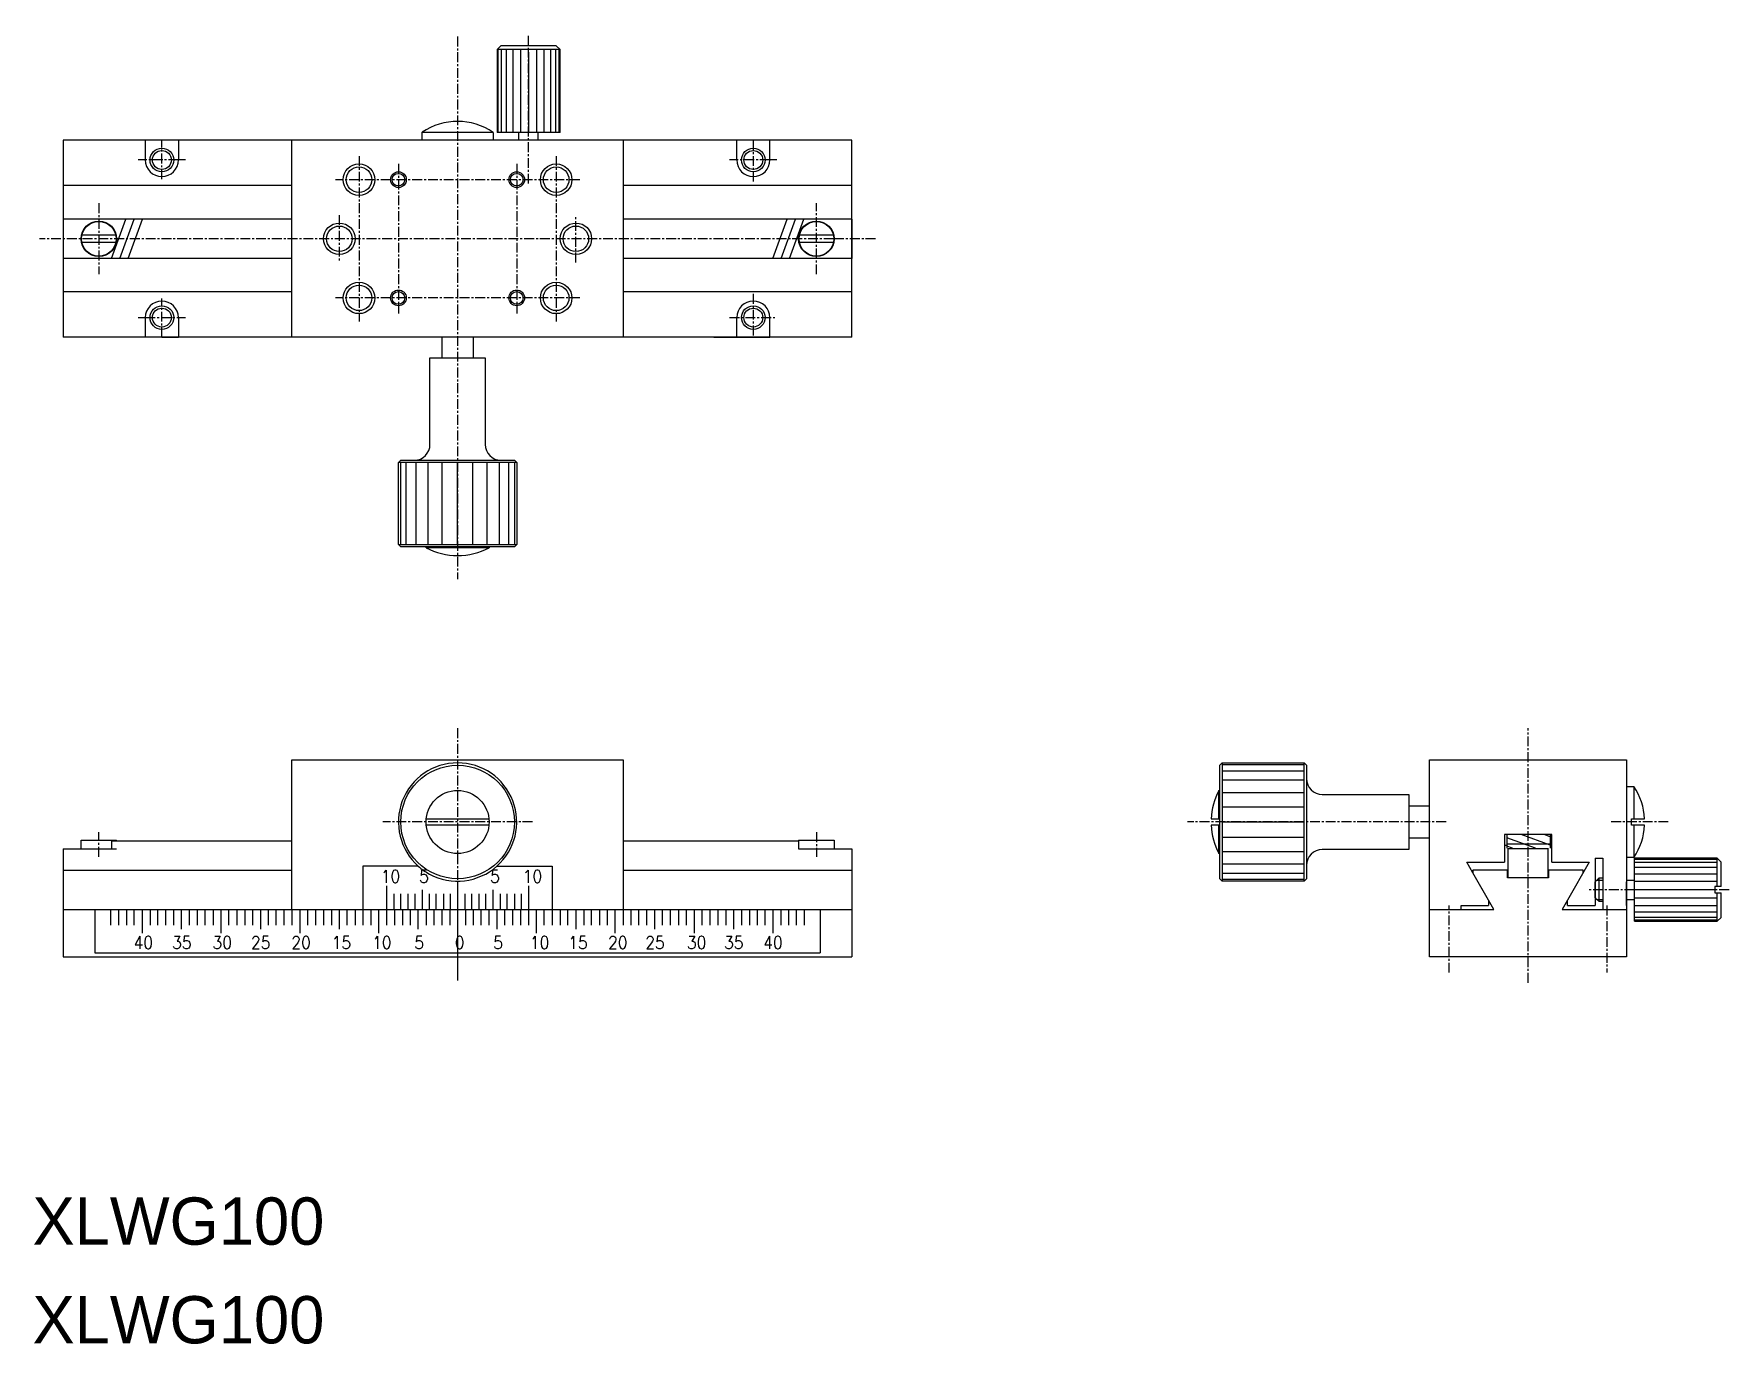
# Model space of a CAD drawing. Extents: x 1263 to 1478, y 422 to 588.
import ezdxf

# ---------------------------------------------------------------- set-up
doc = ezdxf.new("R2010")
doc.units = 0
doc.linetypes.add('CENTER', pattern=[2, 1.25, -0.25, 0.25, -0.25])
doc.layers.get('0').update_dxf_attribs({"linetype": 'CONTINUOUS'})
doc.layers.add('CENTER', color=1, linetype='CENTER')
doc.styles.add('CONVERTER_1', font='txt.shx', dxfattribs={"width": 0.9})

msp = doc.modelspace()

# ---------------------------------------------------------------- linework, layer by layer
at = {"color": 7, "linetype": 'CONTINUOUS'}
for p, q in [((1321.45, 586.47), (1321.95, 586.97)), ((1328.95, 586.97), (1321.95, 586.97)), ((1328.95, 586.97), (1329.45, 586.47)), ((1321.45, 586.47), (1321.45, 575.97)), ((1329.45, 575.97), (1329.45, 586.47)), ((1366.45, 574.97), (1266.45, 574.97)), ((1266.45, 574.97), (1266.45, 569.64)), ((1266.45, 574.97), (1266.45, 569.64)), ((1276.85, 574.97), (1276.85, 572.47)), ((1283.95, 574.97), (1276.85, 574.97)), ((1276.85, 574.97), (1276.85, 572.47)), ((1283.95, 574.97), (1276.85, 574.97)), ((1281.05, 574.97), (1278.95, 574.97)), ((1281.05, 574.97), (1278.95, 574.97)), ((1283.95, 574.97), (1278.95, 574.97)), ((1283.95, 574.97), (1278.95, 574.97)), ((1281.05, 574.97), (1281.05, 572.47)), ((1281.05, 574.97), (1281.05, 572.47)), ((1295.45, 569.22), (1295.45, 574.97)), ((1337.45, 574.97), (1295.45, 574.97)), ((1311.95, 575.98), (1320.97, 575.98)), ((1311.95, 574.97), (1311.95, 575.98)), ((1320.97, 575.97), (1320.97, 574.97)), ((1324.22, 575.97), (1321.45, 575.97)), ((1326.95, 574.97), (1323.95, 574.97)), ((1325.45, 575.97), (1324.22, 575.97)), ((1324.22, 574.97), (1324.22, 575.97)), ((1326.67, 575.97), (1325.45, 575.97)), ((1326.67, 574.97), (1326.67, 575.97)), ((1329.45, 575.97), (1326.67, 575.97)), ((1337.45, 574.97), (1337.45, 569.22)), ((1356.05, 574.97), (1348.95, 574.97)), ((1353.95, 574.97), (1348.95, 574.97)), ((1353.95, 574.97), (1348.95, 574.97)), ((1356.05, 574.97), (1348.95, 574.97)), ((1351.85, 572.47), (1351.85, 574.97)), ((1351.85, 572.47), (1351.85, 574.97)), ((1353.95, 574.97), (1351.85, 574.97)), ((1353.95, 574.97), (1351.85, 574.97)), ((1356.05, 572.47), (1356.05, 574.97)), ((1356.05, 572.47), (1356.05, 574.97)), ((1366.45, 569.64), (1366.45, 574.97)), ((1266.45, 569.64), (1266.45, 569.22)), ((1266.45, 569.64), (1266.45, 555.29)), ((1266.45, 569.64), (1266.45, 555.29)), ((1266.45, 569.22), (1266.45, 555.72)), ((1295.45, 569.22), (1266.45, 569.22)), ((1295.45, 555.72), (1295.45, 569.22)), ((1337.45, 569.22), (1337.45, 555.72)), ((1366.45, 569.22), (1337.45, 569.22)), ((1366.45, 569.22), (1366.45, 569.64)), ((1366.45, 555.72), (1366.45, 569.22)), ((1295.45, 564.97), (1266.45, 564.97)), ((1366.45, 564.97), (1337.45, 564.97)), ((1366.45, 564.97), (1366.45, 559.97)), ((1273.15, 562.92), (1268.74, 562.92)), ((1273.1, 562.92), (1268.8, 562.92)), ((1273.1, 562.02), (1268.8, 562.02)), ((1364.15, 562.92), (1359.75, 562.92)), ((1364.1, 562.92), (1359.8, 562.92)), ((1364.1, 562.02), (1359.8, 562.02)), ((1295.45, 559.97), (1266.45, 559.97)), ((1366.45, 559.97), (1337.45, 559.97)), ((1266.45, 555.72), (1266.45, 555.29)), ((1295.45, 555.72), (1266.45, 555.72)), ((1266.45, 555.29), (1266.45, 549.97)), ((1266.45, 555.29), (1266.45, 549.97)), ((1295.45, 549.97), (1295.45, 555.72)), ((1337.45, 555.72), (1337.45, 549.97)), ((1366.45, 555.72), (1337.45, 555.72)), ((1366.45, 549.97), (1366.45, 555.72)), ((1366.45, 549.97), (1366.45, 554.37)), ((1276.85, 552.47), (1276.85, 549.97)), ((1276.85, 552.47), (1276.85, 549.97)), ((1281.05, 552.47), (1281.05, 549.97)), ((1281.05, 552.47), (1281.05, 549.97)), ((1351.85, 549.97), (1351.85, 552.47)), ((1356.05, 549.97), (1356.05, 552.47)), ((1366.45, 549.97), (1266.45, 549.97)), ((1278.95, 549.97), (1281.05, 549.97)), ((1278.95, 549.97), (1281.05, 549.97)), ((1314.45, 549.97), (1314.45, 547.37)), ((1318.45, 547.37), (1318.45, 549.97)), ((1348.95, 549.97), (1353.95, 549.97)), ((1348.95, 549.97), (1353.95, 549.97)), ((1348.95, 549.97), (1353.95, 549.97)), ((1348.95, 549.97), (1353.95, 549.97)), ((1351.85, 549.97), (1356.05, 549.97)), ((1351.85, 549.97), (1353.95, 549.97)), ((1351.85, 549.97), (1353.95, 549.97)), ((1312.95, 536.37), (1312.95, 547.37)), ((1312.95, 547.37), (1319.95, 547.37)), ((1319.95, 547.37), (1319.95, 536.37)), ((1309.25, 534.37), (1308.95, 534.07)), ((1308.95, 523.67), (1308.95, 534.07)), ((1309.25, 534.37), (1323.65, 534.37)), ((1323.95, 534.07), (1323.65, 534.37)), ((1323.95, 534.07), (1323.95, 523.67)), ((1308.95, 523.67), (1309.25, 523.37)), ((1323.65, 523.37), (1309.25, 523.37)), ((1312.45, 523.27), (1312.45, 523.37)), ((1320.45, 523.27), (1312.45, 523.27)), ((1320.45, 523.37), (1320.45, 523.27)), ((1323.95, 523.67), (1323.65, 523.37)), ((1295.45, 477.37), (1295.45, 496.37)), ((1295.45, 496.37), (1337.45, 496.37)), ((1337.45, 496.37), (1337.45, 477.37)), ((1413.4, 495.97), (1413.1, 495.67)), ((1413.1, 481.27), (1413.1, 495.67)), ((1413.4, 495.97), (1423.8, 495.97)), ((1423.8, 495.97), (1424.1, 495.67)), ((1424.1, 495.67), (1424.1, 481.27)), ((1439.7, 496.37), (1464.7, 496.37)), ((1439.7, 471.37), (1439.7, 496.37)), ((1464.7, 496.37), (1464.7, 477.37)), ((1413, 492.47), (1413.1, 492.47)), ((1413, 488.87), (1413, 492.47)), ((1464.7, 492.97), (1465.61, 492.97)), ((1465.61, 492.97), (1465.61, 488.87)), ((1426.1, 491.97), (1437.1, 491.97)), ((1437.1, 491.97), (1437.1, 486.17)), ((1437.1, 490.77), (1437.1, 484.97)), ((1439.7, 490.47), (1437.1, 490.47)), ((1312.47, 488.87), (1320.43, 488.87)), ((1320.43, 488.07), (1312.47, 488.07)), ((1412.01, 488.87), (1413.1, 488.87)), ((1413.1, 488.07), (1412.01, 488.07)), ((1413, 484.47), (1413, 488.07)), ((1465.3, 488.07), (1465.3, 488.87)), ((1465.3, 488.87), (1466.99, 488.87)), ((1466.99, 488.07), (1465.3, 488.07)), ((1465.61, 488.07), (1465.61, 483.97)), ((1268.7, 485.07), (1268.7, 486.17)), ((1268.7, 486.17), (1273.2, 486.17)), ((1272.54, 486.07), (1295.45, 486.07)), ((1272.54, 486.07), (1272.54, 485.07)), ((1273.2, 486.07), (1273.2, 486.17)), ((1337.45, 486.07), (1359.7, 486.07)), ((1359.7, 486.17), (1359.7, 485.07)), ((1359.7, 486.17), (1364.2, 486.17)), ((1364.2, 486.17), (1364.2, 485.07)), ((1437.1, 486.47), (1439.7, 486.47)), ((1455.2, 486.87), (1449.2, 486.87)), ((1449.2, 486.87), (1449.2, 483.37)), ((1449.5, 486.87), (1449.5, 485.15)), ((1455, 486.87), (1455, 485.15)), ((1455.2, 483.37), (1455.2, 486.87)), ((1266.45, 485.07), (1272.54, 485.07)), ((1266.45, 485.07), (1266.45, 471.37)), ((1268.7, 485.07), (1273.2, 485.07)), ((1359.7, 485.07), (1366.45, 485.07)), ((1366.45, 485.07), (1366.45, 471.37)), ((1413.1, 484.47), (1413, 484.47)), ((1437.1, 484.97), (1426.1, 484.97)), ((1449.5, 485.47), (1449.2, 485.47)), ((1455, 485.65), (1449.5, 485.65)), ((1449.7, 482.37), (1449.7, 485.15)), ((1454.7, 485.07), (1449.7, 485.07)), ((1454.7, 485.15), (1454.7, 482.37)), ((1455.2, 485.47), (1455, 485.47)), ((1460.7, 483.87), (1461.7, 483.87)), ((1460.7, 483.87), (1460.7, 479.87)), ((1461.7, 483.87), (1461.7, 481.37)), ((1465.61, 483.97), (1464.7, 483.97)), ((1465.7, 483.6), (1465.7, 483.87)), ((1465.87, 483.87), (1465.7, 483.87)), ((1476.2, 483.87), (1465.87, 483.87)), ((1476.2, 483.87), (1476.7, 483.37)), ((1266.45, 482.37), (1295.45, 482.37)), ((1311.46, 482.87), (1304.45, 482.87)), ((1304.45, 482.87), (1304.45, 477.37)), ((1321.44, 482.87), (1328.45, 482.87)), ((1328.45, 482.87), (1328.45, 477.37)), ((1337.45, 482.37), (1366.45, 482.37)), ((1445.2, 482.03), (1444.42, 483.37)), ((1445.2, 482.03), (1444.42, 483.37)), ((1444.42, 483.37), (1449.2, 483.37)), ((1445.2, 482.03), (1445.2, 482.37)), ((1445.2, 482.37), (1445.2, 482.03)), ((1445.2, 482.37), (1445.2, 482.03)), ((1449.2, 482.37), (1445.2, 482.37)), ((1447.2, 478.56), (1445.2, 482.03)), ((1447.88, 477.37), (1445.2, 482.03)), ((1449.6, 482.37), (1449.2, 482.37)), ((1449.6, 481.37), (1449.6, 482.37)), ((1449.7, 481.37), (1449.7, 482.37)), ((1454.7, 482.37), (1454.7, 481.37)), ((1455.2, 482.37), (1454.8, 482.37)), ((1454.8, 482.37), (1454.8, 481.37)), ((1455.2, 483.37), (1459.97, 483.37)), ((1459.2, 482.37), (1455.2, 482.37)), ((1459.97, 483.37), (1457.2, 478.56)), ((1459.2, 482.03), (1459.2, 482.37)), ((1465.7, 481.1), (1465.7, 483.6)), ((1476.7, 480.27), (1476.7, 483.37)), ((1413.4, 480.97), (1413.1, 481.27)), ((1423.8, 480.97), (1413.4, 480.97)), ((1423.8, 480.97), (1424.1, 481.27)), ((1454.8, 481.37), (1449.6, 481.37)), ((1460.7, 480.87), (1460.92, 481.1)), ((1460.7, 478.87), (1460.7, 480.87)), ((1460.7, 479.87), (1460.7, 477.87)), ((1460.92, 481.1), (1461.2, 481.37)), ((1461.2, 478.37), (1461.2, 481.37)), ((1461.2, 481.37), (1461.7, 481.37)), ((1461.7, 481.37), (1461.7, 481.1)), ((1461.7, 481.1), (1461.7, 479.87)), ((1461.7, 480.37), (1461.7, 477.37)), ((1464.7, 481.1), (1465.7, 481.1)), ((1464.7, 477.87), (1464.7, 480.87)), ((1465.7, 479.87), (1465.7, 481.1)), ((1465.7, 478.65), (1465.7, 479.87)), ((1475.9, 480.27), (1475.9, 479.87)), ((1476.7, 480.27), (1475.9, 480.27)), ((1475.9, 479.87), (1475.9, 479.47)), ((1475.9, 479.47), (1476.7, 479.47)), ((1476.7, 476.37), (1476.7, 479.47)), ((1266.45, 477.37), (1366.45, 477.37)), ((1270.45, 477.37), (1270.45, 471.87)), ((1362.45, 477.37), (1362.45, 471.87)), ((1439.7, 477.37), (1443.7, 477.37)), ((1443.7, 477.87), (1447.2, 477.87)), ((1443.7, 477.37), (1443.7, 477.87)), ((1443.7, 477.37), (1447.88, 477.37)), ((1447.88, 477.37), (1447.2, 478.56)), ((1447.2, 478.56), (1447.2, 477.87)), ((1447.2, 478.56), (1447.2, 477.87)), ((1457.2, 478.56), (1456.51, 477.37)), ((1456.51, 477.37), (1457.2, 477.37)), ((1457.2, 477.87), (1457.2, 478.56)), ((1457.2, 477.87), (1460.7, 477.87)), ((1457.2, 477.37), (1461.7, 477.37)), ((1460.92, 478.65), (1460.7, 478.87)), ((1461.2, 478.37), (1460.92, 478.65)), ((1461.7, 478.37), (1461.2, 478.37)), ((1461.7, 478.65), (1461.7, 478.37)), ((1461.7, 477.37), (1464.7, 477.37)), ((1464.7, 478.65), (1465.7, 478.65)), ((1464.7, 477.37), (1464.7, 471.37)), ((1465.7, 475.87), (1465.7, 478.65)), ((1465.7, 475.87), (1476.2, 475.87)), ((1476.7, 476.37), (1476.2, 475.87)), ((1266.45, 471.37), (1366.45, 471.37)), ((1270.45, 471.87), (1362.45, 471.87)), ((1464.7, 471.37), (1439.7, 471.37))]:
    msp.add_line(p, q, dxfattribs=at)
at = {"color": 3, "linetype": 'CONTINUOUS'}
for p, q in [((1329.45, 586.47), (1321.45, 586.47)), ((1321.58, 575.97), (1321.58, 586.47)), ((1321.98, 586.47), (1321.98, 575.97)), ((1322.62, 586.47), (1322.62, 575.97)), ((1323.45, 586.47), (1323.45, 575.97)), ((1324.41, 586.47), (1324.41, 575.97)), ((1325.45, 586.17), (1325.45, 575.97)), ((1326.48, 575.97), (1326.48, 586.47)), ((1327.45, 575.97), (1327.45, 586.47)), ((1328.28, 575.97), (1328.28, 586.47)), ((1328.91, 575.97), (1328.91, 586.47)), ((1329.31, 586.47), (1329.31, 575.97)), ((1272.54, 559.97), (1274.36, 564.97)), ((1273.6, 559.97), (1275.42, 564.97)), ((1274.67, 559.97), (1276.49, 564.97)), ((1356.41, 559.97), (1358.23, 564.97)), ((1357.47, 559.97), (1359.29, 564.97)), ((1358.54, 559.97), (1360.36, 564.97)), ((1323.95, 534.07), (1308.95, 534.07)), ((1309.2, 534.07), (1309.2, 523.67)), ((1309.95, 523.67), (1309.95, 534.07)), ((1311.15, 534.07), (1311.15, 523.67)), ((1312.7, 523.67), (1312.7, 534.07)), ((1314.51, 523.67), (1314.51, 534.07)), ((1316.45, 523.67), (1316.45, 534.07)), ((1318.39, 523.67), (1318.39, 534.07)), ((1320.2, 523.67), (1320.2, 534.07)), ((1321.75, 523.67), (1321.75, 534.07)), ((1322.94, 523.67), (1322.94, 534.07)), ((1323.69, 523.67), (1323.69, 534.07)), ((1308.95, 523.67), (1323.95, 523.67)), ((1413.4, 495.97), (1413.4, 480.97)), ((1423.8, 495.72), (1413.4, 495.72)), ((1413.4, 494.97), (1423.8, 494.97)), ((1423.8, 480.97), (1423.8, 495.97)), ((1423.8, 493.78), (1413.4, 493.78)), ((1413.4, 492.22), (1423.8, 492.22)), ((1413.4, 490.41), (1423.8, 490.41)), ((1413.4, 488.47), (1423.8, 488.47)), ((1413.4, 486.53), (1423.8, 486.53)), ((1453.15, 485.15), (1449.5, 486.48)), ((1455, 485.54), (1451.33, 486.87)), ((1455, 486.6), (1454.26, 486.87)), ((1413.4, 484.72), (1423.8, 484.72)), ((1450.23, 485.15), (1449.5, 485.41)), ((1465.7, 483.74), (1476.2, 483.74)), ((1476.2, 480.27), (1476.2, 483.87)), ((1413.4, 483.17), (1423.8, 483.17)), ((1413.4, 481.98), (1423.8, 481.98)), ((1476.2, 483.34), (1465.7, 483.34)), ((1476.2, 482.7), (1465.7, 482.7)), ((1476.2, 481.87), (1465.7, 481.87)), ((1307.45, 480.37), (1307.45, 475.37)), ((1311.95, 479.87), (1311.95, 477.37)), ((1316.45, 480.97), (1316.45, 468.37)), ((1316.45, 480.97), (1316.45, 474.87)), ((1320.95, 477.37), (1320.95, 479.87)), ((1325.45, 480.37), (1325.45, 475.37)), ((1413.4, 481.23), (1423.8, 481.23)), ((1460.92, 481.1), (1461.7, 481.1)), ((1476.2, 480.91), (1465.7, 480.91)), ((1475.9, 479.87), (1465.7, 479.87)), ((1476.2, 475.87), (1476.2, 479.47)), ((1272.45, 477.37), (1272.45, 475.37)), ((1272.45, 477.37), (1272.45, 475.37)), ((1273.45, 477.37), (1273.45, 475.37)), ((1273.45, 477.37), (1273.45, 475.37)), ((1274.45, 477.37), (1274.45, 475.37)), ((1274.45, 477.37), (1274.45, 475.37)), ((1275.45, 475.37), (1275.45, 477.37)), ((1275.45, 475.37), (1275.45, 477.37)), ((1276.45, 477.37), (1276.45, 474.37)), ((1277.45, 477.37), (1277.45, 475.37)), ((1278.45, 475.37), (1278.45, 477.37)), ((1279.45, 475.37), (1279.45, 477.37)), ((1280.45, 475.37), (1280.45, 477.37)), ((1281.45, 474.87), (1281.45, 477.37)), ((1282.45, 475.37), (1282.45, 477.37)), ((1283.45, 475.37), (1283.45, 477.37)), ((1284.45, 475.37), (1284.45, 477.37)), ((1285.45, 477.37), (1285.45, 475.37)), ((1286.45, 474.37), (1286.45, 477.37)), ((1287.45, 475.37), (1287.45, 477.37)), ((1288.45, 477.37), (1288.45, 475.37)), ((1289.45, 477.37), (1289.45, 475.37)), ((1290.45, 477.37), (1290.45, 475.37)), ((1291.45, 477.37), (1291.45, 474.87)), ((1292.45, 475.37), (1292.45, 477.37)), ((1293.45, 475.37), (1293.45, 477.37)), ((1294.45, 475.37), (1294.45, 477.37)), ((1295.45, 477.37), (1295.45, 475.37)), ((1296.45, 477.37), (1296.45, 474.37)), ((1297.45, 475.37), (1297.45, 477.37)), ((1298.45, 477.37), (1298.45, 475.37)), ((1299.45, 477.37), (1299.45, 475.37)), ((1300.45, 477.37), (1300.45, 475.37)), ((1300.45, 477.37), (1300.45, 475.37)), ((1301.45, 477.37), (1301.45, 474.87)), ((1302.45, 475.37), (1302.45, 477.37)), ((1302.45, 475.37), (1302.45, 477.37)), ((1303.45, 477.37), (1303.45, 475.37)), ((1303.45, 477.37), (1303.45, 475.37)), ((1304.45, 477.37), (1304.45, 475.37)), ((1304.45, 477.37), (1304.45, 475.37)), ((1305.45, 477.37), (1305.45, 475.37)), ((1305.45, 477.37), (1305.45, 475.37)), ((1306.45, 474.37), (1306.45, 477.37)), ((1307.45, 477.37), (1307.45, 475.37)), ((1308.35, 479.37), (1308.35, 477.37)), ((1308.35, 479.37), (1308.35, 477.37)), ((1308.45, 477.37), (1308.45, 475.37)), ((1308.45, 477.37), (1308.45, 475.37)), ((1309.25, 477.37), (1309.25, 479.37)), ((1309.45, 477.37), (1309.45, 475.37)), ((1309.45, 477.37), (1309.45, 475.37)), ((1310.15, 479.37), (1310.15, 477.37)), ((1310.45, 477.37), (1310.45, 475.37)), ((1310.45, 477.37), (1310.45, 475.37)), ((1311.05, 477.37), (1311.05, 479.37)), ((1311.45, 474.87), (1311.45, 477.37)), ((1311.45, 474.87), (1311.45, 477.37)), ((1312.45, 477.37), (1312.45, 475.37)), ((1312.45, 477.37), (1312.45, 475.37)), ((1312.85, 479.37), (1312.85, 477.37)), ((1313.45, 477.37), (1313.45, 475.37)), ((1313.45, 477.37), (1313.45, 475.37)), ((1313.75, 477.37), (1313.75, 479.37)), ((1314.45, 477.37), (1314.45, 475.37)), ((1314.45, 477.37), (1314.45, 475.37)), ((1314.65, 479.37), (1314.65, 477.37)), ((1315.45, 477.37), (1315.45, 475.37)), ((1315.45, 477.37), (1315.45, 475.37)), ((1315.55, 477.37), (1315.55, 479.37)), ((1317.35, 479.37), (1317.35, 477.37)), ((1317.45, 477.37), (1317.45, 475.37)), ((1317.45, 477.37), (1317.45, 475.37)), ((1318.25, 477.37), (1318.25, 479.37)), ((1318.45, 475.37), (1318.45, 477.37)), ((1318.45, 475.37), (1318.45, 477.37)), ((1319.15, 479.37), (1319.15, 477.37)), ((1319.45, 475.37), (1319.45, 477.37)), ((1319.45, 475.37), (1319.45, 477.37)), ((1320.05, 477.37), (1320.05, 479.37)), ((1320.45, 475.37), (1320.45, 477.37)), ((1320.45, 475.37), (1320.45, 477.37)), ((1321.45, 474.87), (1321.45, 477.37)), ((1321.45, 474.87), (1321.45, 477.37)), ((1321.85, 479.37), (1321.85, 477.37)), ((1322.45, 475.37), (1322.45, 477.37)), ((1322.45, 475.37), (1322.45, 477.37)), ((1322.75, 477.37), (1322.75, 479.37)), ((1323.45, 475.37), (1323.45, 477.37)), ((1323.45, 475.37), (1323.45, 477.37)), ((1323.65, 479.37), (1323.65, 477.37)), ((1324.45, 475.37), (1324.45, 477.37)), ((1324.45, 475.37), (1324.45, 477.37)), ((1324.55, 477.37), (1324.55, 479.37)), ((1325.45, 477.37), (1325.45, 475.37)), ((1326.45, 474.37), (1326.45, 477.37)), ((1326.45, 474.87), (1326.45, 477.37)), ((1327.45, 475.37), (1327.45, 477.37)), ((1327.45, 475.37), (1327.45, 477.37)), ((1328.45, 477.37), (1328.45, 475.37)), ((1328.45, 477.37), (1328.45, 475.37)), ((1329.45, 477.37), (1329.45, 475.37)), ((1329.45, 477.37), (1329.45, 475.37)), ((1330.45, 475.37), (1330.45, 477.37)), ((1330.45, 475.37), (1330.45, 477.37)), ((1331.45, 477.37), (1331.45, 474.87)), ((1332.45, 477.37), (1332.45, 475.37)), ((1332.45, 477.37), (1332.45, 475.37)), ((1333.45, 475.37), (1333.45, 477.37)), ((1334.45, 477.37), (1334.45, 475.37)), ((1335.45, 475.37), (1335.45, 477.37)), ((1336.45, 474.37), (1336.45, 477.37)), ((1337.45, 477.37), (1337.45, 475.37)), ((1338.45, 475.37), (1338.45, 477.37)), ((1339.45, 475.37), (1339.45, 477.37)), ((1340.45, 475.37), (1340.45, 477.37)), ((1341.45, 474.87), (1341.45, 477.37)), ((1342.45, 475.37), (1342.45, 477.37)), ((1343.45, 475.37), (1343.45, 477.37)), ((1344.45, 477.37), (1344.45, 475.37)), ((1345.45, 477.37), (1345.45, 475.37)), ((1346.45, 477.37), (1346.45, 474.37)), ((1347.45, 475.37), (1347.45, 477.37)), ((1348.45, 477.37), (1348.45, 475.37)), ((1349.45, 477.37), (1349.45, 475.37)), ((1350.45, 477.37), (1350.45, 475.37)), ((1351.45, 477.37), (1351.45, 474.87)), ((1352.45, 477.37), (1352.45, 475.37)), ((1353.45, 477.37), (1353.45, 475.37)), ((1354.45, 477.37), (1354.45, 475.37)), ((1355.45, 475.37), (1355.45, 477.37)), ((1356.45, 474.37), (1356.45, 477.37)), ((1357.45, 477.37), (1357.45, 475.37)), ((1358.45, 475.37), (1358.45, 477.37)), ((1359.45, 475.37), (1359.45, 477.37)), ((1360.45, 475.37), (1360.45, 477.37)), ((1460.92, 478.65), (1461.7, 478.65)), ((1465.7, 478.84), (1476.2, 478.84)), ((1465.7, 477.87), (1476.2, 477.87)), ((1465.7, 477.05), (1476.2, 477.05)), ((1465.7, 476.41), (1476.2, 476.41)), ((1476.2, 476.01), (1465.7, 476.01))]:
    msp.add_line(p, q, dxfattribs=at)
for centre, radius in [((1278.95, 572.47), 1.5), ((1278.95, 572.47), 1.5), ((1303.95, 569.97), 2), ((1328.95, 569.97), 2), ((1353.95, 572.47), 1.5), ((1353.95, 572.47), 1.5), ((1308.95, 569.97), 1), ((1323.95, 569.97), 1), ((1301.45, 562.47), 2), ((1331.45, 562.47), 2), ((1331.45, 562.47), 2), ((1331.45, 562.47), 2), ((1303.95, 554.97), 2), ((1328.95, 554.97), 2), ((1308.95, 554.97), 1), ((1323.95, 554.97), 1), ((1278.95, 552.47), 1.5), ((1278.95, 552.47), 1.5), ((1353.95, 552.47), 1.5), ((1316.45, 488.47), 7.2), ((1316.45, 488.47), 4)]:
    msp.add_circle(centre, radius, dxfattribs=at)
at = {"color": 7, "linetype": 'CONTINUOUS'}
for centre, radius in [((1278.95, 572.47), 1.2), ((1278.95, 572.47), 1.2), ((1353.95, 572.47), 1.2), ((1353.95, 572.47), 1.2), ((1303.95, 569.97), 1.62), ((1308.95, 569.97), 0.8), ((1323.95, 569.97), 0.8), ((1328.95, 569.97), 1.62), ((1270.95, 562.47), 2.25), ((1270.95, 562.47), 2.2), ((1301.45, 562.47), 1.62), ((1331.45, 562.47), 1.62), ((1331.45, 562.47), 1.62), ((1331.45, 562.47), 1.62), ((1361.95, 562.47), 2.25), ((1361.95, 562.47), 2.2), ((1303.95, 554.97), 1.62), ((1308.95, 554.97), 0.8), ((1323.95, 554.97), 0.8), ((1328.95, 554.97), 1.62), ((1278.95, 552.47), 1.2), ((1278.95, 552.47), 1.2), ((1353.95, 552.47), 1.2)]:
    msp.add_circle(centre, radius, dxfattribs=at)
for centre, radius, start, end in [((1316.45, 569.37), 8, 55.5885, 124.2289), ((1278.95, 572.47), 2.1, 180, 0), ((1353.95, 572.47), 2.1, 180, 0), ((1278.95, 552.47), 2.1, 0, 180), ((1353.95, 552.47), 2.1, 0, 180), ((1310.95, 536.37), 2, 270, 0), ((1321.95, 536.37), 2, 180, 270), ((1316.45, 530.77), 8.5, 241.9275, 298.0725), ((1316.45, 488.47), 7.5, 311.6975, 228.3025), ((1420.5, 488.47), 8.5, 151.9275, 177.3027), ((1426.1, 493.97), 2, 180, 270), ((1459, 488.47), 8, 2.866, 34.2289), ((1420.5, 488.47), 8.5, 182.6973, 208.0725), ((1459, 488.47), 8, 325.7711, 357.134), ((1426.1, 482.97), 2, 90, 180), ((1316.45, 488.47), 7.5, 228.3025, 241.6424), ((1316.45, 488.47), 7.5, 241.6424, 311.6975)]:
    msp.add_arc(centre, radius, start, end, dxfattribs=at)
at = {"layer": 'CENTER', "color": 1, "linetype": 'CENTER'}
for p, q in [((1316.45, 588.13), (1316.45, 519.27)), ((1325.45, 586.97), (1325.45, 588.47)), ((1325.45, 569.47), (1325.45, 586.97)), ((1278.95, 570.04), (1278.95, 574.97)), ((1353.95, 574.97), (1353.95, 569.47)), ((1276.85, 572.47), (1275.95, 572.47)), ((1276.85, 572.47), (1275.95, 572.47)), ((1281.05, 572.47), (1276.85, 572.47)), ((1281.05, 572.47), (1276.85, 572.47)), ((1277.75, 572.47), (1277.45, 572.47)), ((1277.75, 572.47), (1277.45, 572.47)), ((1281.95, 572.47), (1281.05, 572.47)), ((1281.95, 572.47), (1281.05, 572.47)), ((1303.95, 572.97), (1303.95, 551.97)), ((1308.95, 571.97), (1308.95, 552.97)), ((1323.95, 571.97), (1323.95, 552.97)), ((1328.95, 572.97), (1328.95, 551.97)), ((1351.85, 572.47), (1350.95, 572.47)), ((1351.85, 572.47), (1350.95, 572.47)), ((1356.05, 572.47), (1351.85, 572.47)), ((1356.05, 572.47), (1351.85, 572.47)), ((1355.45, 572.47), (1355.15, 572.47)), ((1355.45, 572.47), (1355.15, 572.47)), ((1356.95, 572.47), (1356.05, 572.47)), ((1356.95, 572.47), (1356.05, 572.47)), ((1331.95, 569.97), (1300.95, 569.97)), ((1308.95, 569.17), (1308.95, 568.97)), ((1323.95, 569.17), (1323.95, 568.97)), ((1270.95, 566.97), (1270.95, 557.97)), ((1301.45, 565.47), (1301.45, 559.47)), ((1331.45, 559.47), (1331.45, 565.47)), ((1331.45, 559.47), (1331.45, 565.47)), ((1331.45, 559.47), (1331.45, 565.47)), ((1361.95, 557.97), (1361.95, 566.97)), ((1361.95, 557.97), (1361.95, 566.97)), ((1361.95, 557.97), (1361.95, 566.97)), ((1364.15, 562.47), (1263.45, 562.47)), ((1369.45, 562.47), (1364.2, 562.47)), ((1278.95, 549.97), (1278.95, 554.89)), ((1331.95, 554.97), (1300.95, 554.97)), ((1353.95, 555.47), (1353.95, 549.97)), ((1308.95, 554.17), (1308.95, 553.97)), ((1323.95, 554.17), (1323.95, 553.97)), ((1275.95, 552.47), (1276.85, 552.47)), ((1275.95, 552.47), (1276.85, 552.47)), ((1276.85, 552.47), (1281.05, 552.47)), ((1276.85, 552.47), (1281.05, 552.47)), ((1277.45, 552.47), (1277.75, 552.47)), ((1277.45, 552.47), (1277.75, 552.47)), ((1281.05, 552.47), (1281.95, 552.47)), ((1281.05, 552.47), (1281.95, 552.47)), ((1350.95, 552.47), (1356.95, 552.47)), ((1355.15, 552.47), (1355.45, 552.47)), ((1316.45, 500.37), (1316.45, 471.37)), ((1452.2, 468.07), (1452.2, 500.37)), ((1325.95, 488.47), (1306.95, 488.47)), ((1441.8, 488.47), (1409, 488.47)), ((1469.99, 488.47), (1462.6, 488.47)), ((1270.95, 484.07), (1270.95, 487.17)), ((1361.95, 487.17), (1361.95, 484.07)), ((1477.7, 479.87), (1459.7, 479.87)), ((1442.2, 469.37), (1442.2, 477.87)), ((1462.2, 477.87), (1462.2, 469.37))]:
    msp.add_line(p, q, dxfattribs=at)

# ---------------------------------------------------------------- texts
at = {"color": 3, "linetype": 'CONTINUOUS', "style": 'CONVERTER_1', "width": 0.9}
for s, p in [('10', (1306.71, 480.77)), ('5', (1311.57, 480.77)), ('5', (1320.57, 480.77)), ('10', (1324.71, 480.77)), ('40', (1275.37, 472.37)), ('35', (1280.25, 472.37)), ('30', (1285.37, 472.37)), ('25', (1290.25, 472.37)), ('20', (1295.37, 472.37)), ('15', (1300.49, 472.37)), ('10', (1305.61, 472.37)), ('5', (1310.97, 472.37)), ('0', (1316.09, 472.37)), ('5', (1320.97, 472.37)), ('10', (1325.61, 472.37)), ('15', (1330.49, 472.37)), ('20', (1335.53, 472.37)), ('25', (1340.25, 472.37)), ('30', (1345.53, 472.37)), ('35', (1350.25, 472.37)), ('40', (1355.21, 472.37))]:
    msp.add_text(s, height=1.6, dxfattribs=at).set_placement(p)
at = {"color": 7, "linetype": 'CONTINUOUS'}
for p in [(1262.54, 434.83), (1262.54, 422.31)]:
    msp.add_text('XLWG100', height=6, dxfattribs=at).set_placement(p)

doc.saveas('drawing.dxf')
